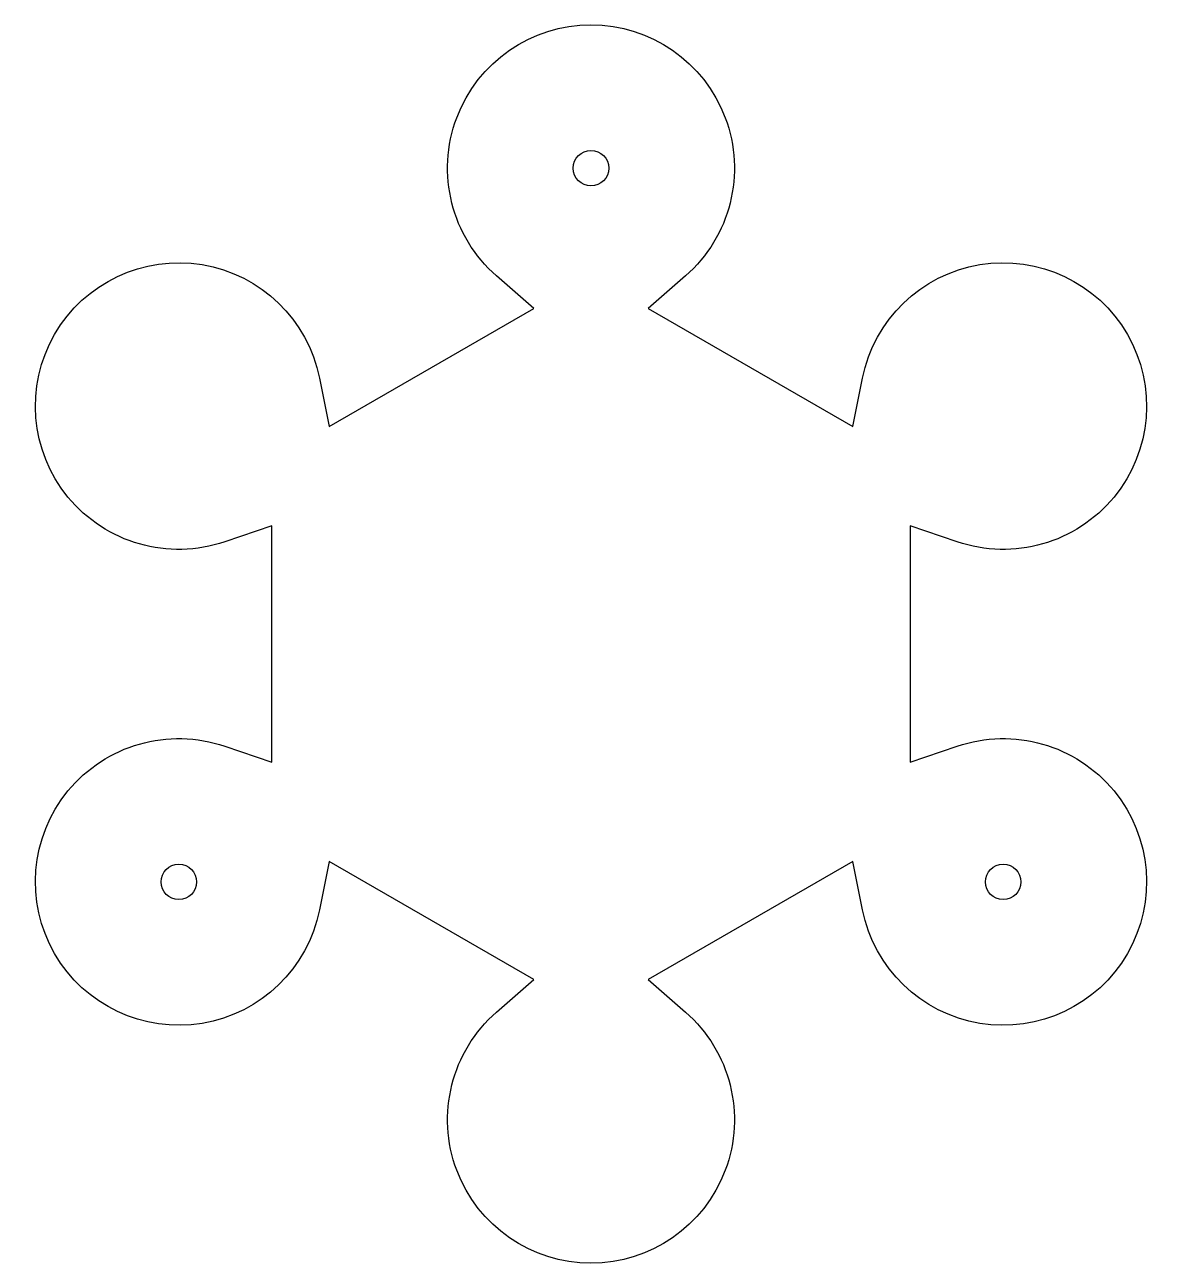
# Model space of a CAD drawing. Extents: x -48 to 48, y -52 to 52.
import ezdxf

# ---------------------------------------------------------------- set-up
doc = ezdxf.new("R2010")
doc.units = 0
doc.layers.add('OUTLINE', color=7, linetype='CONTINUOUS')

msp = doc.modelspace()

# ---------------------------------------------------------------- linework, layer by layer
at = {"layer": 'OUTLINE'}
for p, q in [((-4.85, 28.38), (-8, 31.14)), ((8, 31.14), (4.85, 28.38)), ((-22.15, 18.39), (-4.85, 28.38)), ((4.85, 28.38), (22.15, 18.39)), ((-22.97, 22.49), (-22.15, 18.39)), ((22.15, 18.39), (22.97, 22.49)), ((-27, 9.99), (-30.97, 8.65)), ((-27, -9.99), (-27, 9.99)), ((30.97, 8.65), (27, 9.99)), ((27, 9.99), (27, -9.99)), ((-30.97, -8.65), (-27, -9.99)), ((27, -9.99), (30.97, -8.65)), ((-22.15, -18.39), (-22.97, -22.49)), ((-4.85, -28.38), (-22.15, -18.39)), ((22.15, -18.39), (4.85, -28.38)), ((22.97, -22.49), (22.15, -18.39)), ((-8, -31.14), (-4.85, -28.38)), ((4.85, -28.38), (8, -31.14))]:
    msp.add_line(p, q, dxfattribs=at)
for centre in [(0, 40.26), (-34.87, -20.13), (34.87, -20.13)]:
    msp.add_circle(centre, 1.5, dxfattribs=at)
at = {"layer": 'OUTLINE', "extrusion": (0, 0, -1)}
for centre, start, end in [((0, 40.26), 311.2309, 228.7691), ((34.87, 20.13), 251.2309, 168.7691), ((-34.87, 20.13), 11.2309, 288.7691), ((34.87, -20.13), 191.2309, 108.7691), ((-34.87, -20.13), 71.2309, 348.7691), ((0, -40.26), 131.2309, 48.7691)]:
    msp.add_arc(centre, 12.13, start, end, dxfattribs=at)

doc.saveas('drawing.dxf')
